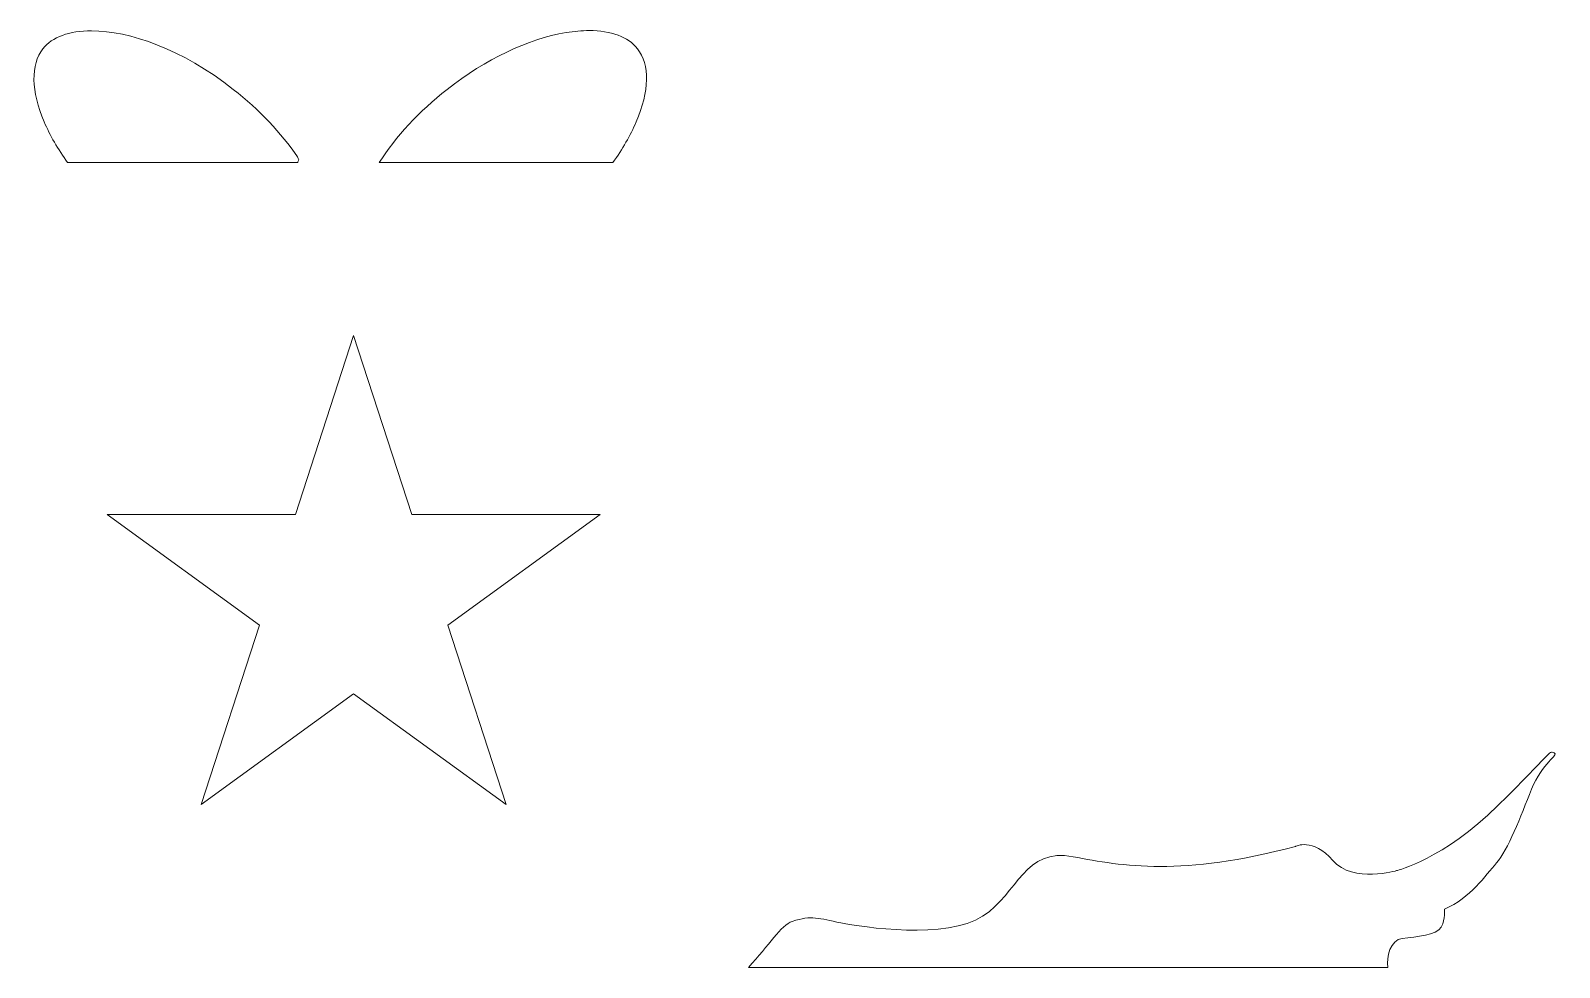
# Model space of a CAD drawing. Extents: x 212 to 2788, y -2896 to -104.
# Drawn here: x 296 to 1294, y -952 to -341 of the extents above; entities that cross this region are included whole.
import ezdxf

# ---------------------------------------------------------------- set-up
doc = ezdxf.new("R2010")
doc.units = 0
doc.header["$MEASUREMENT"] = 0
doc.layers.add('Layer 1', color=7, linetype='Continuous')

# ---------------------------------------------------------------- blocks, each defined once
blk = doc.blocks.new('block 2')
at = {"layer": 'Layer 1', "lineweight": 0}
blk.add_lwpolyline([(506.86, -539.42), (544.85, -656.33), (667.78, -656.33), (568.32, -728.59), (606.31, -845.51), (506.86, -773.25), (407.4, -845.51), (445.38, -728.59), (345.94, -656.33), (468.86, -656.33), (506.86, -539.42)], dxfattribs=at)
for points, knots in [([(304.09, -352.35), (310.1, -344.71), (321.34, -340.66), (335.78, -340.66), (360.6, -340.66), (394.9, -352.64), (428.32, -378.89), (445.3, -392.22), (459.61, -407.36), (470.19, -422.94), (470.48, -423.61), (470.76, -424.25), (471.05, -424.92), (470.83, -425.5), (470.6, -426.09), (470.37, -426.69), (470.37, -426.69), (320.2, -426.69), (320.2, -426.69), (313.87, -417.93), (308.7, -408.98), (304.91, -400.1), (296.32, -380.04), (296.03, -362.64), (304.09, -352.35)], [0, 0, 0, 0, 1, 1, 1, 2, 2, 2, 3, 3, 3, 4, 4, 4, 5, 5, 5, 6, 6, 6, 7, 7, 7, 8, 8, 8, 8]), ([(567.88, -378.89), (593, -359.15), (620.58, -345.99), (645.52, -341.84), (650.81, -340.95), (655.83, -340.51), (660.5, -340.51), (674.86, -340.51), (686.02, -344.61), (692.09, -352.37), (700.17, -362.64), (699.88, -380.04), (691.29, -400.1), (687.5, -408.98), (682.31, -417.93), (675.98, -426.69), (675.98, -426.69), (523.55, -426.69), (523.55, -426.69), (534.32, -409.78), (549.54, -393.28), (567.88, -378.89)], [0, 0, 0, 0, 1, 1, 1, 2, 2, 2, 3, 3, 3, 4, 4, 4, 5, 5, 5, 6, 6, 6, 7, 7, 7, 7]), ([(793.09, -921.87), (805.73, -917.57), (810.5, -919.96), (824.81, -922.82), (839.12, -925.68), (893.96, -933.79), (917.33, -918.53), (940.7, -903.27), (944.51, -873.46), (976.47, -879.66), (1008.42, -885.86), (1047.45, -892.62), (1121.52, -872.9), (1121.52, -872.9), (1132.65, -867.02), (1145.85, -882.12), (1159.04, -897.23), (1187.82, -888.64), (1187.82, -888.64), (1187.82, -888.64), (1218.02, -881.33), (1253.55, -846.28), (1289.08, -811.22), (1286.69, -810.39), (1290.21, -811.88), (1293.73, -813.37), (1282.58, -818.08), (1275.55, -835.61), (1268.51, -853.13), (1259.99, -875.61), (1252.67, -883.71), (1245.36, -891.82), (1235.78, -906.49), (1218.73, -913.88), (1218.73, -913.88), (1219.57, -920.2), (1216.59, -925.56), (1213.61, -930.93), (1200.49, -931.88), (1191.07, -932.95), (1183.36, -933.83), (1180.77, -945.09), (1181.85, -951.89), (1181.85, -951.89), (764.51, -951.89), (764.51, -951.89), (777.91, -937.35), (785.79, -924.35), (793.09, -921.87)], [0, 0, 0, 0, 1, 1, 1, 2, 2, 2, 3, 3, 3, 4, 4, 4, 5, 5, 5, 6, 6, 6, 7, 7, 7, 8, 8, 8, 9, 9, 9, 10, 10, 10, 11, 11, 11, 12, 12, 12, 13, 13, 13, 14, 14, 14, 15, 15, 15, 16, 16, 16, 16])]:
    blk.add_open_spline(points, degree=3, knots=knots, dxfattribs=at)

msp = doc.modelspace()

# ---------------------------------------------------------------- block references
at = {"layer": 'Layer 1'}
msp.add_blockref('block 2', (0, 0), dxfattribs=at)

doc.saveas('drawing.dxf')
